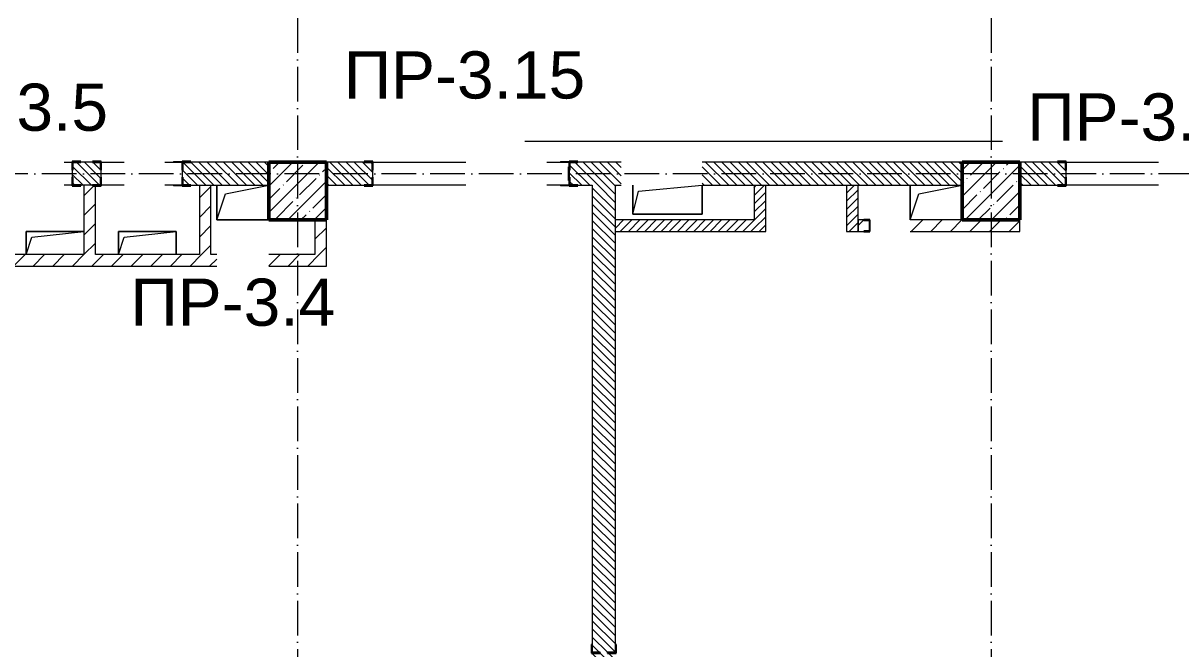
# Model space of a CAD drawing. Header units: millimetres. Extents: x -135211 to 49383, y -8033 to 228499.
# Drawn here: x -102367 to -92350, y 186901 to 192316 of the extents above; entities that cross this region are included whole.
import ezdxf

# ---------------------------------------------------------------- set-up
doc = ezdxf.new("R2010")
doc.units = ezdxf.units.MM
doc.linetypes.add('50_200_ШТРИХ_1Т_ш5_п1_п1_', pattern=[700, 500, -100, 0, -100])
for name, color, linetype, lineweight in [('1.4) перемычки', 162, 'Continuous', 30), ('A-DETL-GENF-OTLN-2', 7, 'Continuous', 5), ('A-FLOR-____-OTLN', 7, 'Continuous', 9), ('A-GENM-____-MCUT', 7, 'Continuous', 25), ('A-GENM-____-OTLN', 7, 'Continuous', 9), ('A-GENM-____-OTLN-1', 7, 'Continuous', 25), ('A-WALL-____-MCUT', 7, 'Continuous', 13), ('A-WALL-____-PATT-1', 7, 'Continuous', 9), ('A-WALL-FNSH-MCUT-1', 7, 'Continuous', 9), ('I-WALL-____-OTLN', 7, 'Continuous', 9), ('S-COLS-____-MCUT', 7, 'Continuous', 50), ('S-COLS-____-OTLN', 7, 'Continuous', 9), ('S-GRID-____-OTLN-1', 7, '50_200_ШТРИХ_1Т_ш5_п1_п1_', 9)]:
    doc.layers.add(name, color=color, linetype=linetype, lineweight=lineweight)
doc.layers.add('A-DETL-GENF-OTLN-3', color=9, linetype='Continuous', lineweight=9, true_color=0x808080)
doc.styles.get("Standard").update_dxf_attribs({"font": 'arial.ttf'})
pattern_1 = [(135, (-129942.255, 127932.027), (-35.35534, -35.35534), [])]
pattern_2 = [(45, (-129942.25, 127932.03), (-84.85281, 84.85281), [])]
pattern_3 = [(45, (-129942.255, 127932.027), (-35.35534, 35.35534), [])]

# ---------------------------------------------------------------- blocks, each defined once
blk = doc.blocks.new('BSC_Колонна _Прямоугольная - 500х500-V15-АР1_План отверстий 3 этажа в осях 1-64_Ю-ЯЯ')
at = {"layer": 'S-COLS-____-OTLN'}
h = blk.add_hatch(dxfattribs=at)
h.set_pattern_fill('FP_22', color=256, style=0, pattern_type=2)
h.set_pattern_definition([(45, (-35950, -62931.04), (-114.04925, 114.04925), []), (45, (-35835.95, -62931.04), (-114.04925, 114.04925), [201.613, -40.323, 3.353, -36.97])])
h.paths.add_polyline_path([(-250, -250), (250, -250), (250, 250), (-250, 250)], flags=0)
at = {"layer": 'S-COLS-____-MCUT'}
for p, q in [((250, 250), (-250, 250)), ((-250, 250), (-250, -250)), ((250, -250), (250, 250)), ((-250, -250), (250, -250))]:
    blk.add_line(p, q, dxfattribs=at)
blk = doc.blocks.new('BSC_Колонна _Прямоугольная - 500х500-V49-АР1_План отверстий 3 этажа в осях 1-64_Ю-ЯЯ')
at = {"layer": 'S-COLS-____-OTLN'}
h = blk.add_hatch(dxfattribs=at)
h.set_pattern_fill('FP_57', color=256, style=0, pattern_type=2)
h.set_pattern_definition([(45, (-29950, -62931.04), (-114.04925, 114.04925), []), (45, (-29835.95, -62931.04), (-114.04925, 114.04925), [201.613, -40.323, 3.353, -36.97])])
h.paths.add_polyline_path([(-250, -250), (250, -250), (250, 250), (-250, 250)], flags=0)
at = {"layer": 'S-COLS-____-MCUT'}
for p, q in [((250, 250), (-250, 250)), ((-250, 250), (-250, -250)), ((250, -250), (250, 250)), ((-250, -250), (250, -250))]:
    blk.add_line(p, q, dxfattribs=at)
blk = doc.blocks.new('Фахверк_СКБ_Уголок - 200_3960-28268576-АР1_План отверстий 3 этажа в осях 1-64_Ю-ЯЯ')
at = {"layer": 'A-GENM-____-MCUT'}
for p, q in [((200, 156), (125, 156)), ((125, 156), (125, 81)), ((131, 81), (131, 150)), ((131, 150), (200, 150)), ((200, 150), (200, 156)), ((125, 81), (131, 81)), ((131, 19), (125, 19)), ((125, 19), (125, -56)), ((131, -50), (131, 19)), ((125, -56), (200, -56)), ((200, -50), (131, -50)), ((200, -56), (200, -50))]:
    blk.add_line(p, q, dxfattribs=at)
blk = doc.blocks.new('Фахверк_СКБ_Уголок - 200_3960_зеркало-28268689-АР1_План отверстий 3 этажа в осях 1-64_Ю-ЯЯ')
at = {"layer": 'A-GENM-____-MCUT'}
for p, q in [((200, 156), (125, 156)), ((125, 156), (125, 81)), ((131, 81), (131, 150)), ((131, 150), (200, 150)), ((200, 150), (200, 156)), ((125, 81), (131, 81)), ((131, 19), (125, 19)), ((125, 19), (125, -56)), ((131, -50), (131, 19)), ((125, -56), (200, -56)), ((200, -50), (131, -50)), ((200, -56), (200, -50))]:
    blk.add_line(p, q, dxfattribs=at)
blk = doc.blocks.new('154_Стойка_СКБ_Уголок - СМ-2180_200-28268025-АР1_План отверстий 3 этажа в осях 1-64_Ю-ЯЯ')
at = {"layer": 'A-GENM-____-MCUT'}
for p, q in [((125, 156), (125, 81)), ((200, 156), (125, 156)), ((131, 81), (131, 150)), ((131, 150), (200, 150)), ((200, 150), (200, 156)), ((125, 81), (131, 81)), ((131, 19), (125, 19)), ((125, 19), (125, -56)), ((131, -50), (131, 19)), ((125, -56), (200, -56)), ((200, -50), (131, -50)), ((200, -56), (200, -50))]:
    blk.add_line(p, q, dxfattribs=at)
blk = doc.blocks.new('Стойка_Влож_Уголок_Опорный - Уголок-28213941-АР1_План отверстий 3 этажа в осях 1-64_Ю-ЯЯ')
at = {"layer": 'A-GENM-____-OTLN'}
for p, q in [((-212, -6), (-212, 0)), ((0, 0), (0, -6)), ((-212, -75), (-212, -6)), ((-212, -6), (-206, -6)), ((-212, -75), (-206, -75)), ((-6, -6), (0, -6)), ((-6, -75), (0, -75)), ((0, -6), (0, -75))]:
    blk.add_line(p, q, dxfattribs=at)
blk = doc.blocks.new('154_Стойка_СКБ_Уголок - СМ-2480_200-28346303-АР1_План отверстий 3 этажа в осях 1-64_Ю-ЯЯ')
at = {"layer": 'A-GENM-____-MCUT'}
for p, q in [((125, 156), (125, 81)), ((200, 156), (125, 156)), ((131, 81), (131, 150)), ((131, 150), (200, 150)), ((200, 150), (200, 156)), ((125, 81), (131, 81)), ((131, 19), (125, 19)), ((125, 19), (125, -56)), ((131, -50), (131, 19)), ((125, -56), (200, -56)), ((200, -50), (131, -50)), ((200, -56), (200, -50))]:
    blk.add_line(p, q, dxfattribs=at)
blk = doc.blocks.new('Стойка_Влож_Полоса боковая - Полоса-V164-АР1_План отверстий 3 этажа в осях 1-64_Ю-ЯЯ')
at = {"layer": 'A-GENM-____-OTLN'}
for p, q in [((-5, 60), (0, 60)), ((-5, -60), (-5, 60)), ((0, 31), (0, -31)), ((0, -60), (-5, -60))]:
    blk.add_line(p, q, dxfattribs=at)
blk = doc.blocks.new('Фахверк_СКБ_Уголок - 200_3960-28339211-АР1_План отверстий 3 этажа в осях 1-64_Ю-ЯЯ')
at = {"layer": 'A-GENM-____-MCUT'}
for p, q in [((125, 156), (50, 156)), ((50, 156), (50, 150)), ((50, 150), (119, 150)), ((119, 150), (119, 81)), ((125, 81), (125, 156)), ((119, 81), (125, 81)), ((125, 19), (119, 19)), ((119, 19), (119, -50)), ((125, -56), (125, 19)), ((119, -50), (50, -50)), ((50, -50), (50, -56)), ((50, -56), (125, -56))]:
    blk.add_line(p, q, dxfattribs=at)
blk = doc.blocks.new('AR_Отверстие прямоугольное _в плите_ - AR_Отверстие прямоугольное _в плите_-30229432-АР1_План отверстий 3 этажа в осях 1-64_Ю-ЯЯ')
at = {"layer": 'A-GENM-____-OTLN'}
for p, q in [((250, 100), (-250, 100)), ((-250, 100), (-250, -100)), ((-250, -100), (-200, 50)), ((-200, 50), (250, 100))]:
    blk.add_line(p, q, dxfattribs=at)
blk = doc.blocks.new('AR_Отверстие прямоугольное _в плите_ - AR_Отверстие прямоугольное _в плите_-V165-АР1_План отверстий 3 этажа в осях 1-64_Ю-ЯЯ')
at = {"layer": 'A-GENM-____-OTLN'}
for p, q in [((250, 100), (-250, 100)), ((-250, 100), (-250, -100)), ((-250, -100), (-200, 50)), ((-200, 50), (250, 100)), ((250, -100), (250, 100))]:
    blk.add_line(p, q, dxfattribs=at)
blk = doc.blocks.new('AR_Отверстие прямоугольное _в плите_ - AR_Отверстие прямоугольное _в плите_-30459255-АР1_План отверстий 3 этажа в осях 1-64_Ю-ЯЯ')
at = {"layer": 'A-GENM-____-OTLN'}
for p, q in [((-300, 125), (-300, -125)), ((-250, 75), (300, 125)), ((300, -125), (300, 125)), ((-300, -125), (-250, 75)), ((-300, -125), (300, -125))]:
    blk.add_line(p, q, dxfattribs=at)
blk = doc.blocks.new('AR_Отверстие прямоугольное _в плите_ - AR_Отверстие прямоугольное _в плите_-30552670-АР1_План отверстий 3 этажа в осях 1-64_Ю-ЯЯ')
at = {"layer": 'A-GENM-____-OTLN'}
for p, q in [((-225, 150), (-225, -150)), ((-150, 75), (225, 150)), ((-225, -150), (-150, 75)), ((-225, -150), (225, -150))]:
    blk.add_line(p, q, dxfattribs=at)
blk = doc.blocks.new('AR_Отверстие прямоугольное _в плите_ - AR_Отверстие прямоугольное _в плите_-V198-АР1_План отверстий 3 этажа в осях 1-64_Ю-ЯЯ')
at = {"layer": 'A-GENM-____-OTLN'}
for p, q in [((-225, 150), (-225, -150)), ((-150, 75), (225, 150)), ((-225, -150), (-150, 75))]:
    blk.add_line(p, q, dxfattribs=at)
blk = doc.blocks.new('154_Фахверк_СКБ_Швеллер - Тип_100_3960_зеркало-36793856-АР1_План отверстий 3 этажа в осях 1-64_Ю-ЯЯ')
at = {"layer": 'A-GENM-____-MCUT'}
for p, q in [((175, 50), (125, 50)), ((125, 50), (125, -50)), ((128, 47), (175, 47)), ((128, -47), (128, 47)), ((175, 47), (175, 50)), ((125, -50), (175, -50)), ((175, -47), (128, -47)), ((175, -50), (175, -47))]:
    blk.add_line(p, q, dxfattribs=at)
blk = doc.blocks.new('DET_L_Имитация разреза_ISO2-5 - Низ-29858842-АР1_План отверстий 3 этажа в осях 1-64_Ю-ЯЯ')
at = {"layer": 'A-DETL-GENF-OTLN-3'}
blk.add_line((143, 0), (4276, 0), dxfattribs=at)

msp = doc.modelspace()

# ---------------------------------------------------------------- hatches: boundary and pattern name
at = {"layer": 'A-WALL-____-PATT-1'}
h = msp.add_hatch(dxfattribs=at)
h.set_pattern_fill('FP_9', color=256, style=0, pattern_type=2)
h.set_pattern_definition(pattern_1)
h.paths.add_polyline_path([(-100742.3, 190913.1), (-100242.3, 190913.1), (-100242.3, 191113.1), (-100986.3, 191113.1), (-100986.3, 191044.1), (-100992.3, 191044.1), (-100992.3, 190982.1), (-100986.3, 190982.1), (-100986.3, 190913.1), (-100842.3, 190913.1)], flags=0)
h.paths.add_polyline_path([(-101936.3, 190913.1), (-101698.3, 190913.1), (-101698.3, 190982.1), (-101692.3, 190982.1), (-101692.3, 191044.1), (-101698.3, 191044.1), (-101698.3, 191113.1), (-101936.3, 191113.1), (-101936.3, 191044.1), (-101942.3, 191044.1), (-101942.3, 190982.1), (-101936.3, 190982.1)], flags=0)
h.paths.add_polyline_path([(-102742.3, 190913.1), (-102648.3, 190913.1), (-102648.3, 190982.1), (-102642.3, 190982.1), (-102642.3, 191044.1), (-102648.3, 191044.1), (-102648.3, 191113.1), (-102742.3, 191113.1), (-102742.3, 191019.1)], flags=0)
h = msp.add_hatch(dxfattribs=at)
h.set_pattern_fill('FP_9', color=256, style=0, pattern_type=2)
h.set_pattern_definition(pattern_1)
h.paths.add_polyline_path([(-94242.3, 190913.1), (-94242.3, 191113.1), (-96492.3, 191113.1), (-96492.3, 190913.1), (-94607, 190913.1)], flags=0)
h.paths.add_polyline_path([(-97636.3, 190913.1), (-97192.3, 190913.1), (-97192.3, 191113.1), (-97636.3, 191113.1), (-97636.3, 191044.1), (-97642.3, 191044.1), (-97642.3, 190982.1), (-97636.3, 190982.1), (-97636.3, 190953.1)], flags=0)
h.paths.add_polyline_path([(-99417.3, 190913.1), (-99348.3, 190913.1), (-99348.3, 190982.1), (-99342.3, 190982.1), (-99342.3, 191044.1), (-99348.3, 191044.1), (-99348.3, 191113.1), (-99742.3, 191113.1), (-99742.3, 190913.1)], flags=0)
h = msp.add_hatch(dxfattribs=at)
h.set_pattern_fill('FP_9', color=256, style=0, pattern_type=2)
h.set_pattern_definition(pattern_1)
h.paths.add_polyline_path([(-93417.3, 190913.1), (-93348.3, 190913.1), (-93348.3, 190982.1), (-93342.3, 190982.1), (-93342.3, 191044.1), (-93348.3, 191044.1), (-93348.3, 191113.1), (-93742.3, 191113.1), (-93742.3, 190913.1), (-93548.3, 190913.1)], flags=0)
h.paths.add_polyline_path([(-91636.3, 190913.1), (-91242.3, 190913.1), (-91242.3, 191113.1), (-91636.3, 191113.1), (-91636.3, 191044.1), (-91642.3, 191044.1), (-91642.3, 190982.1), (-91636.3, 190982.1), (-91636.3, 190953.1)], flags=0)
h = msp.add_hatch(dxfattribs=at)
h.set_pattern_fill('FP_7', color=256, style=0, pattern_type=2)
h.set_pattern_definition(pattern_2)
h.paths.add_polyline_path([(-101742.3, 190313.1), (-101742.3, 190907.1), (-101767.3, 190907.1), (-101767.3, 190913.1), (-101842.3, 190913.1), (-101842.3, 190313.1), (-101767.3, 190313.1)], flags=0)
h = msp.add_hatch(dxfattribs=at)
h.set_pattern_fill('FP_7', color=256, style=0, pattern_type=2)
h.set_pattern_definition(pattern_2)
h.paths.add_polyline_path([(-100742.3, 190313.1), (-100742.3, 190913.1), (-100842.3, 190913.1), (-100842.3, 190313.1)], flags=0)
h = msp.add_hatch(dxfattribs=at)
h.set_pattern_fill('FP_9', color=256, style=0, pattern_type=2)
h.set_pattern_definition(pattern_1)
h.paths.add_polyline_path([(-97242.3, 183363.1), (-97242.3, 186863.1), (-97311.3, 186863.1), (-97311.3, 186869.1), (-97242.3, 186869.1), (-97242.3, 190913.1), (-97442.3, 190913.1), (-97442.3, 186869.1), (-97373.3, 186869.1), (-97373.3, 186863.1), (-97442.3, 186863.1), (-97442.3, 183363.1), (-97258.2, 183363.1)], flags=0)
h = msp.add_hatch(dxfattribs=at)
h.set_pattern_fill('FP_8', color=256, style=0, pattern_type=2)
h.set_pattern_definition(pattern_3)
h.paths.add_polyline_path([(-95942.3, 190513.1), (-95942.3, 190913.1), (-96042.3, 190913.1), (-96042.3, 190513.1)], flags=0)
h = msp.add_hatch(dxfattribs=at)
h.set_pattern_fill('FP_8', color=256, style=0, pattern_type=2)
h.set_pattern_definition(pattern_3)
h.paths.add_polyline_path([(-95142.3, 190513.1), (-95142.3, 190913.1), (-95242.3, 190913.1), (-95242.3, 190513.1)], flags=0)
h = msp.add_hatch(dxfattribs=at)
h.set_pattern_fill('FP_7', color=256, style=0, pattern_type=2)
h.set_pattern_definition(pattern_2)
h.paths.add_polyline_path([(-99742.3, 190313.1), (-99742.3, 190613.1), (-99842.3, 190613.1), (-99842.3, 190313.1)], flags=0)
h = msp.add_hatch(dxfattribs=at)
h.set_pattern_fill('FP_8', color=256, style=0, pattern_type=2)
h.set_pattern_definition(pattern_3)
h.paths.add_polyline_path([(-97242.3, 190513.1), (-96042.3, 190513.1), (-96042.3, 190613.1), (-97242.3, 190613.1)], flags=0)
h = msp.add_hatch(dxfattribs=at)
h.set_pattern_fill('FP_7', color=256, style=0, pattern_type=2)
h.set_pattern_definition(pattern_2)
h.paths.add_polyline_path([(-95092.3, 190513.1), (-95092.3, 190516.1), (-95045.3, 190516.1), (-95045.3, 190610.1), (-95092.3, 190610.1), (-95092.3, 190613.1), (-95142.3, 190613.1), (-95142.3, 190513.1)], flags=0)
h.paths.add_polyline_path([(-93742.3, 190513.1), (-93742.3, 190613.1), (-94692.3, 190613.1), (-94692.3, 190513.1), (-94242.3, 190513.1)], flags=0)
h = msp.add_hatch(dxfattribs=at)
h.set_pattern_fill('FP_7', color=256, style=0, pattern_type=2)
h.set_pattern_definition(pattern_2)
h.paths.add_polyline_path([(-99742.3, 190213.1), (-99742.3, 190313.1), (-100242.3, 190313.1), (-100242.3, 190213.1), (-99909.4, 190213.1)], flags=0)
h.paths.add_polyline_path([(-100692.3, 190213.1), (-100692.3, 190313.1), (-105062.3, 190313.1), (-105062.3, 190213.1), (-101676.9, 190213.1)], flags=0)

# ---------------------------------------------------------------- linework, layer by layer
at = {"layer": 'A-FLOR-____-OTLN'}
for p, q in [((-100692, 190613.1), (-100692, 190913.1)), ((-97092.3, 190663.1), (-97092.3, 190913.1)), ((-96492.3, 190913.1), (-96492.3, 190663.1)), ((-94692.3, 190613.1), (-94692.3, 190913.1)), ((-96492.3, 190663.1), (-97092.3, 190663.1)), ((-100242.3, 190613.1), (-100692, 190613.1)), ((-102342.3, 190513.1), (-101842.3, 190513.1)), ((-102342.3, 190313.1), (-102342.3, 190513.1)), ((-101542.3, 190513.1), (-101042.3, 190513.1)), ((-101542.3, 190313.1), (-101542.3, 190513.1)), ((-101042.3, 190513.1), (-101042.3, 190313.1))]:
    msp.add_line(p, q, dxfattribs=at)
at = {"layer": 'A-WALL-____-MCUT'}
for p, q in [((-101942.3, 191044.1), (-101942.3, 190982.1)), ((-101767.3, 191113.1), (-101867.3, 191113.1)), ((-101692.3, 190982.1), (-101692.3, 191044.1)), ((-100992.3, 191044.1), (-100992.3, 190982.1)), ((-100242.3, 191113.1), (-100917.3, 191113.1)), ((-99417.3, 191113.1), (-99742.3, 191113.1)), ((-99342.3, 190982.1), (-99342.3, 191044.1)), ((-97192.3, 191113.1), (-97567.3, 191113.1)), ((-94242.3, 191113.1), (-96492.3, 191113.1)), ((-93417.3, 191113.1), (-93742.3, 191113.1)), ((-93342.3, 190982.1), (-93342.3, 191044.1)), ((-101767.3, 190913.1), (-101867.3, 190913.1)), ((-100917.3, 190913.1), (-100242.3, 190913.1)), ((-99742.3, 190913.1), (-99417.3, 190913.1)), ((-97567.3, 190913.1), (-97442.3, 190913.1)), ((-97442.3, 190913.1), (-97442.3, 186938.1)), ((-97242.3, 186938.1), (-97242.3, 190913.1)), ((-97242.3, 190913.1), (-97192.3, 190913.1)), ((-96492.3, 190913.1), (-94242.3, 190913.1)), ((-93742.3, 190913.1), (-93417.3, 190913.1))]:
    msp.add_line(p, q, dxfattribs=at)
at = {"layer": 'A-WALL-FNSH-MCUT-1'}
for p, q in [((-101842.3, 190913.1), (-101842.3, 190313.1)), ((-101742.3, 190313.1), (-101742.3, 190907.1)), ((-100842.3, 190913.1), (-100842.3, 190313.1)), ((-100742.3, 190313.1), (-100742.3, 190913.1)), ((-96042.3, 190913.1), (-96042.3, 190613.1)), ((-95942.3, 190513.1), (-95942.3, 190913.1)), ((-95242.3, 190913.1), (-95242.3, 190513.1)), ((-95142.3, 190513.1), (-95142.3, 190913.1)), ((-99842.3, 190613.1), (-99842.3, 190313.1)), ((-99742.3, 190213.1), (-99742.3, 190613.1)), ((-96042.3, 190613.1), (-97242.3, 190613.1)), ((-95092.3, 190613.1), (-95142.3, 190613.1)), ((-95142.3, 190613.1), (-95142.3, 190513.1)), ((-94242.3, 190613.1), (-94692.3, 190613.1)), ((-93742.3, 190513.1), (-93742.3, 190613.1)), ((-97242.3, 190513.1), (-95942.3, 190513.1)), ((-95242.3, 190513.1), (-95142.3, 190513.1)), ((-95142.3, 190513.1), (-95092.3, 190513.1)), ((-94692.3, 190513.1), (-93742.3, 190513.1)), ((-101842.3, 190313.1), (-102742.3, 190313.1)), ((-100842.3, 190313.1), (-101742.3, 190313.1)), ((-100692.3, 190313.1), (-100742.3, 190313.1)), ((-99842.3, 190313.1), (-100242.3, 190313.1)), ((-105312.3, 190213.1), (-100692.3, 190213.1)), ((-100242.3, 190213.1), (-99742.3, 190213.1))]:
    msp.add_line(p, q, dxfattribs=at)
at = {"layer": 'I-WALL-____-OTLN'}
for p, q in [((-102012.3, 191113.1), (-101942.3, 191113.1)), ((-101692.3, 191113.1), (-101492.3, 191113.1)), ((-101142.3, 191113.1), (-100992.3, 191113.1)), ((-99342.3, 191113.1), (-98537.3, 191113.1)), ((-97837.3, 191113.1), (-97642.3, 191113.1)), ((-93342.3, 191113.1), (-92542.3, 191113.1)), ((-101942.3, 190913.1), (-102012.3, 190913.1)), ((-101492.3, 190913.1), (-101692.3, 190913.1)), ((-100992.3, 190913.1), (-101142.3, 190913.1)), ((-98537.3, 190913.1), (-99342.3, 190913.1)), ((-97642.3, 190913.1), (-97837.3, 190913.1)), ((-92542.3, 190913.1), (-93342.3, 190913.1))]:
    msp.add_line(p, q, dxfattribs=at)
at = {"layer": 'S-GRID-____-OTLN-1', "color": 251, "ltscale": 0.6, "true_color": 0x636466}
for p, q in [((-99992.3, 218824.9), (-99992.3, 180823.6)), ((-93992.3, 218824.9), (-93992.3, 180823.6)), ((-25867.8, 191013.1), (-134611, 191013.1))]:
    msp.add_line(p, q, dxfattribs=at)

# ---------------------------------------------------------------- block references
at = {"layer": 'A-DETL-GENF-OTLN-2', "rotation": 180}
msp.add_blockref('DET_L_Имитация разреза_ISO2-5 - Низ-29858842-АР1_План отверстий 3 этажа в осях 1-64_Ю-ЯЯ', (-93751, 191293.1), dxfattribs=at)
at = {"layer": 'A-GENM-____-OTLN'}
for p, rotation in [((-100992.3, 190907.1), 269.9999999999995), ((-97642.3, 190907.1), 269.9999999999996)]:
    msp.add_blockref('Стойка_Влож_Уголок_Опорный - Уголок-28213941-АР1_План отверстий 3 этажа в осях 1-64_Ю-ЯЯ', p, dxfattribs=dict(at, rotation=rotation))
for name, p in [('Стойка_Влож_Полоса боковая - Полоса-V164-АР1_План отверстий 3 этажа в осях 1-64_Ю-ЯЯ', (-97642.3, 191013.1)), ('AR_Отверстие прямоугольное _в плите_ - AR_Отверстие прямоугольное _в плите_-30552670-АР1_План отверстий 3 этажа в осях 1-64_Ю-ЯЯ', (-100467, 190763.1)), ('AR_Отверстие прямоугольное _в плите_ - AR_Отверстие прямоугольное _в плите_-30459255-АР1_План отверстий 3 этажа в осях 1-64_Ю-ЯЯ', (-96792.3, 190788.1)), ('AR_Отверстие прямоугольное _в плите_ - AR_Отверстие прямоугольное _в плите_-V198-АР1_План отверстий 3 этажа в осях 1-64_Ю-ЯЯ', (-94467.3, 190763.1)), ('AR_Отверстие прямоугольное _в плите_ - AR_Отверстие прямоугольное _в плите_-30229432-АР1_План отверстий 3 этажа в осях 1-64_Ю-ЯЯ', (-102092.3, 190413.1)), ('AR_Отверстие прямоугольное _в плите_ - AR_Отверстие прямоугольное _в плите_-V165-АР1_План отверстий 3 этажа в осях 1-64_Ю-ЯЯ', (-101292.3, 190413.1))]:
    msp.add_blockref(name, p, dxfattribs=at)
at = {"layer": 'A-GENM-____-OTLN-1'}
for name, p in [('Фахверк_СКБ_Уголок - 200_3960-28268576-АР1_План отверстий 3 этажа в осях 1-64_Ю-ЯЯ', (-102067.3, 190963.1)), ('154_Стойка_СКБ_Уголок - СМ-2180_200-28268025-АР1_План отверстий 3 этажа в осях 1-64_Ю-ЯЯ', (-101117.3, 190963.1)), ('154_Стойка_СКБ_Уголок - СМ-2480_200-28346303-АР1_План отверстий 3 этажа в осях 1-64_Ю-ЯЯ', (-97767.3, 190963.1))]:
    msp.add_blockref(name, p, dxfattribs=at)
for name, p, rotation in [('Фахверк_СКБ_Уголок - 200_3960_зеркало-28268689-АР1_План отверстий 3 этажа в осях 1-64_Ю-ЯЯ', (-101567.3, 191063.1), 180), ('Фахверк_СКБ_Уголок - 200_3960-28268576-АР1_План отверстий 3 этажа в осях 1-64_Ю-ЯЯ', (-99217.3, 191063.1), 180), ('Фахверк_СКБ_Уголок - 200_3960-28268576-АР1_План отверстий 3 этажа в осях 1-64_Ю-ЯЯ', (-93217.3, 191063.1), 180), ('154_Фахверк_СКБ_Швеллер - Тип_100_3960_зеркало-36793856-АР1_План отверстий 3 этажа в осях 1-64_Ю-ЯЯ', (-94917.3, 190563.1), 180), ('Фахверк_СКБ_Уголок - 200_3960-28339211-АР1_План отверстий 3 этажа в осях 1-64_Ю-ЯЯ', (-97392.3, 186988.1), 269.9999999999999)]:
    msp.add_blockref(name, p, dxfattribs=dict(at, rotation=rotation))
at = {"layer": 'S-COLS-____-OTLN'}
for name, p in [('BSC_Колонна _Прямоугольная - 500х500-V49-АР1_План отверстий 3 этажа в осях 1-64_Ю-ЯЯ', (-99992.3, 190863.1)), ('BSC_Колонна _Прямоугольная - 500х500-V15-АР1_План отверстий 3 этажа в осях 1-64_Ю-ЯЯ', (-93992.3, 190863.1))]:
    msp.add_blockref(name, p, dxfattribs=at)

# ---------------------------------------------------------------- texts
at = {"layer": '1.4) перемычки'}
for s, p in [('ПР-3.15', (-99593.7, 191663.9)), ('ПР-3.5', (-103405.5, 191384.8)), ('ПР-3.15', (-93678.9, 191300.3)), ('ПР-3.4', (-101439.7, 189697))]:
    msp.add_text(s, height=408.24, dxfattribs=at).set_placement(p)

doc.saveas('drawing.dxf')
